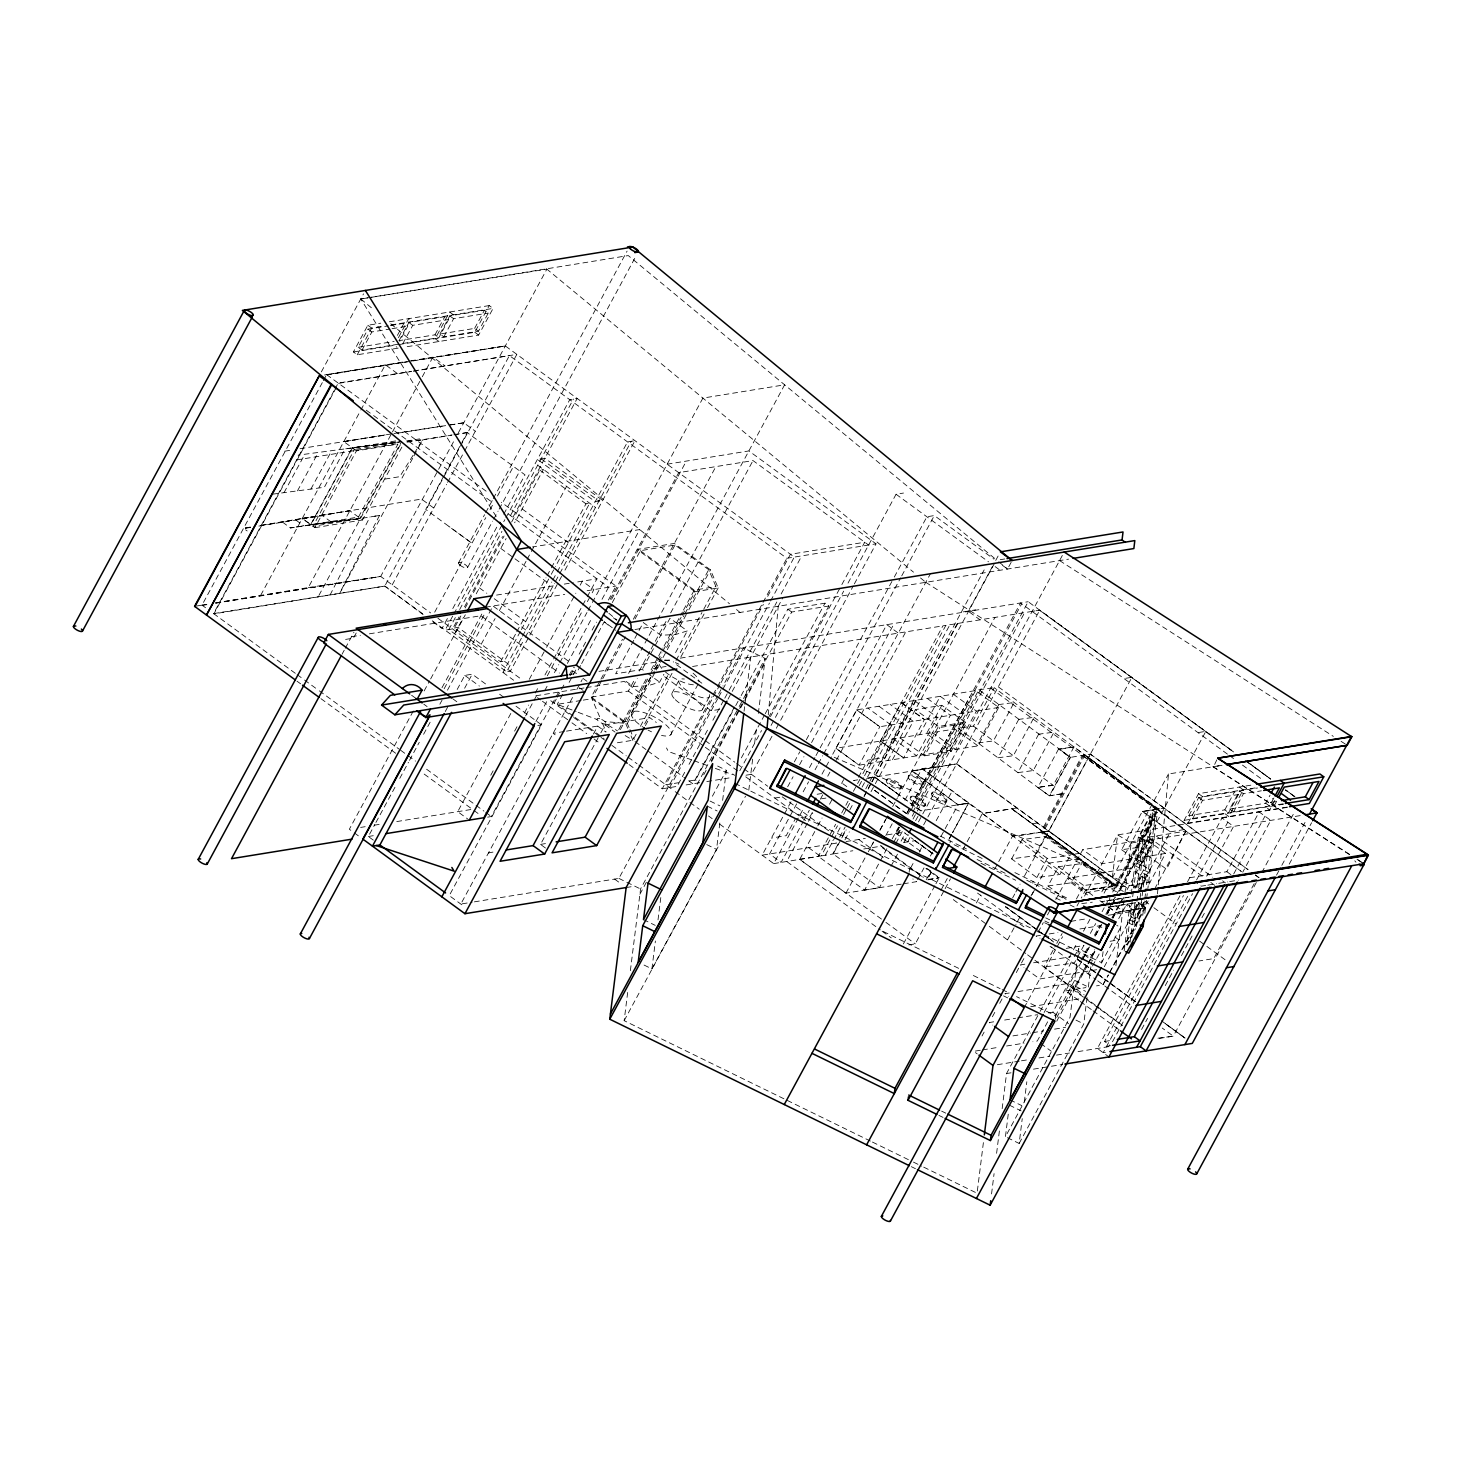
<?xml version="1.0" encoding="UTF-8"?>
<svg xmlns="http://www.w3.org/2000/svg" width="1468" height="1468" viewBox="0 0 1468 1468"><rect width="100%" height="100%" fill="white"/><g stroke="black" fill="none" stroke-linecap="round" stroke-linejoin="round"><path stroke-width="0.75" stroke-dasharray="5 3.75" d="M768.259 714.843L778.242 606.247M1157.463 893.884L1158.087 887.094M1158.289 884.837L1168.491 773.985L1222 765.305M870.377 1141.058L624.157 1020.664L627.827 991.102M630.378 970.642L640.543 888.984L738.074 708.604M644.067 965.063L651.92 968.898L655.389 941.006M658.013 919.885L660.949 896.287M651.92 968.898L716.531 849.385L720.017 821.493M722.641 800.372L726.385 770.333L716.567 765.525M744.056 711.228L744.606 706.714M744.882 704.456L750.79 657.04M748.79 790.169L752.717 758.571M754.68 742.771L756.644 726.954M758.332 713.411L765.177 658.49L743.524 647.902L722.935 685.996M909.114 872.286L909.554 868.781M950.053 842.76L950.273 840.999M977.358 1190.988L983.505 1141.664M991.561 1193.924L994.075 1173.611M996.607 1153.297L999.414 1130.727M1002.167 1108.652L1006.534 1073.53L1039.05 1013.397M1032.83 883.241L1033.05 881.479M1008.241 1114.175L1005.433 1136.746L1070.044 1017.232L1073.989 985.615L1085.751 991.377M1007.397 1137.7L1019.159 1143.462L1022.242 1118.616M1024.297 1102.064L1026.829 1081.751M1055.235 1019.287L1055.675 1015.783L1016.553 996.644M1055.253 1016.205L1074.631 980.349L1077.732 955.521M1078.007 953.264L1078.576 948.75L1092.302 955.466L1091.183 964.494M1019.159 1143.462L1083.769 1023.93L1087.421 994.588M1088.357 987.065L1090.889 966.751M1103.092 951.649L1101.716 962.733L1034.61 929.923M1107.79 913.83L1109.202 902.545M1109.478 900.288L1110.322 893.517M1115.9 965.687L1124.323 897.957M1124.892 893.517L1131.167 843.036L1117.607 834.907L1084.375 896.379M1124.176 950.915L1129.883 905.004M1131.241 894.067L1138.324 837.219L1152.747 810.538L1157.316 812.777L1147.517 891.498M1136.507 926.748L1139.608 901.847L1129.791 919.977L1126.69 944.897L1135.406 928.767M1145.462 893.773L1144.618 900.563L1134.801 918.711L1130.232 916.472L1133.333 891.553L1143.15 873.423L1147.719 875.662L1145.737 891.516M1146.673 844.999L1136.874 863.129L1133.773 888.048L1143.572 869.9L1146.673 844.999L1151.261 847.238L1148.159 872.139L1138.342 890.287M1137.315 859.624L1140.416 834.705L1150.215 816.575L1154.784 818.795L1151.701 843.715L1141.884 861.863L1137.315 859.624L1147.114 841.476L1150.215 816.575M1130.103 942.217L1135.003 902.875M1136.911 887.553L1142.893 839.457L1157.316 812.777M1132.966 933.538L1134.379 922.216L1144.178 904.086L1141.131 902.581M1134.801 918.711L1137.627 896.067M1138.636 888.012L1141.443 865.368L1151.261 847.238M1141.884 861.863L1144.985 836.943L1154.784 818.795M1140.049 898.324L1143.15 873.423M1138.874 922.051L1141.59 900.196M1142.141 895.81L1142.948 889.259M1143.223 887.076L1152.747 810.538M1142.765 915.408L1144.178 904.086M1144.801 913.353L1146.435 900.233M1146.71 898.049L1147.242 893.682M912.876 811.896L978.862 689.758L1070.557 757.36L1084.98 754.992L1185.869 831.108L1166.528 869.221L1137.003 847.642L1121.625 849.715L1142.379 811.29L1164.307 808.171L1248.075 869.662M330.061 594.999L369.973 516.975M952.512 832.741L968.458 803.179L958.072 804.794L911.811 771.049L956.475 763.892L1079.035 853.403L1073.512 854.303L1011.837 808.721L982.386 813.529L963.228 848.999M321.345 371.899L363.532 293.857M196.437 606.045L202.015 605.128L322.318 382.616M323.4 380.616L326.648 374.634L405.719 361.568M398.14 348.136L357.256 354.779L353.403 351.953L367.826 325.272L380.744 323.18M295.307 673.298L213.576 613.587L333.933 390.965M334.998 388.983L338.19 383.075L411.646 371.276M336.392 387.35L213.924 613.844L384.781 586.081L423.188 614.138M397.975 344.264L362.046 350.1L358.192 347.292L368.009 329.144L388.213 325.859M357.256 354.779L371.679 328.098L382.451 326.355M284.04 492.642L304.83 454.254M362.046 350.1L371.863 331.952L389.827 329.052M297.472 490.863L318.262 452.456M282.608 522.204L290.536 528.003L358.486 517.048L397.901 444.162M310.904 489.064L331.695 450.676M397.388 335.401L403.92 323.309L407.774 326.135L400.158 340.246M398.415 337.695L408.71 318.648L412.563 321.455M260.717 595.256L359.788 412.049M360.853 410.067L385.35 364.761L397.626 373.734M399.076 340.649L408.875 322.52L444.804 316.684L448.657 319.492L438.859 337.64L402.929 343.475L399.076 340.649L435.005 334.814L438.859 337.64M258.882 526.058L322.611 515.727L331.199 521.984L290.297 527.819L359.99 518.149L401.59 441.354L298.114 455.135M402.929 343.475L412.728 325.327L448.657 319.492M401.883 447.079L362.486 519.984L349.806 510.717L259.377 525.691L302.261 518.424L310.666 524.571L352.21 447.74L399.755 441.96L345.127 448.878L324.336 487.284L270.607 494.441M433.757 508.038L421.499 499.083L302.261 518.424L314.904 527.673L356.449 450.841L397.534 444.198M435.005 334.814L444.804 316.684M439.96 334.025L449.758 315.877L484.44 310.243L488.294 313.069L478.476 331.199L443.813 336.833L439.96 334.025L474.623 328.392L478.476 331.199M215.576 602.889L308.298 587.567L391.387 433.904L445.685 425.573M392.451 431.941L421.224 378.744M422.289 376.781L432.932 357.073L445.043 365.917M443.813 336.833L453.612 318.684L488.294 313.069M318.923 595.384L402.03 441.684M474.623 328.392L484.44 310.243M398.599 344.631L474.788 332.263L489.229 305.583L493.083 308.39L478.641 335.071L404.599 347.09M339.585 593.567L412.912 457.869M413.994 455.887L422.619 439.923L451.612 435.17M215.906 603.201L380.689 576.447L454.071 440.749M458.383 432.766L546.867 269.121L360.761 299.013M342.044 654.251L344.209 650.251M345.292 648.232L353.971 632.213M356.21 633.02L353.439 638.14L342.264 639.956M443.813 475.962L425.72 509.451L471.944 543.233L448.768 526.278M444.877 473.999L460.842 444.437M461.906 442.474L467.228 432.62L525.03 474.861L503.451 514.773M213.576 613.587L384.781 586.081L509.414 355.586L786.866 558.299L876.029 543.839L854.358 583.915M392.213 584.87L446.547 484.403M447.612 482.421L463.594 452.878M464.659 450.915L516.846 354.375L413.279 371.184M458.475 562.978L484.587 514.681M485.669 512.662L492.202 500.606M493.285 498.588L627.093 251.101M434.693 612.174L485.78 517.635M490.037 509.745L493.23 503.836M497.505 495.964L513.47 466.402M467.631 567.455L492.642 521.177M493.725 519.158L498.092 511.103M499.175 509.102L636.25 255.579M447.391 618.523L441.996 628.506L430.436 620.065M452.786 608.559L496.991 526.737M452.713 616.101L445.116 630.157L452.548 628.965L459.062 616.909M453.814 614.101L504.845 519.69M505.946 517.672L569.749 399.663L577.181 398.452L512.277 518.479M455.337 617.533L448.841 629.552L506.625 671.793L524.149 639.387M459.668 609.514L501.928 531.361M510.607 515.323L573.456 399.057M464.494 606.853L502.515 536.554M520.314 631.552L504.313 661.169L500.588 661.756L454.364 627.974L460.842 615.991M465.173 607.991L504.074 536.022M511.653 522.021L539.747 470.054L543.472 469.448L514.644 522.755M454.621 633.791L463.411 617.514M476.219 593.824L506.111 538.536M413.297 710.989L349.347 829.255L352.65 831.659M424.142 690.951L429.555 680.932M430.638 678.932L465.319 614.78M441.996 687.721L482.77 612.321M444.125 688.786L485.302 612.615M373.294 840.118L368.34 836.485L374.854 824.466M375.936 822.465L395.442 786.389M399.773 778.37L408.434 762.332M409.535 760.332L419.279 742.294M423.61 734.275L430.124 722.238M439.868 704.2L442.033 700.199M447.465 690.18L492.973 605.99L570.648 662.747M481.192 644.269L495.065 618.597M499.34 610.706L526.021 561.363M527.085 559.381L530.297 553.454M531.361 551.491L566.593 486.33M445.244 711.558L448.492 705.539M457.19 689.465L464.787 675.408L472.219 674.197L486.826 684.859M464.622 688.253L472.219 674.197M500.588 661.756L515.727 633.772M516.809 631.772L546.004 577.805M547.069 575.805L550.316 569.804M551.399 567.804L585.989 503.836L589.714 503.23L556.611 564.428M521.397 629.57L550.206 576.263M551.271 574.3L555.546 566.409M521.379 638.25L502.918 672.381L510.35 671.188L528.81 637.039M522.461 636.231L551.784 582.007M552.867 579.988L556.133 573.97M557.216 571.951L627.552 441.886L634.965 440.694L563.565 572.759M525.232 637.387L554.409 583.42M555.491 581.42L558.739 575.419M559.822 573.419L631.258 441.281M529.893 635.02L558.134 582.796M559.216 580.796L562.483 574.759M510.827 713.448L457.722 811.676L467.631 818.905M529.251 679.372L545.49 649.315M546.591 647.315L575.841 593.2M580.172 585.181L582.356 581.163L593.898 589.604L591.732 593.622M490.771 775.214L494.019 769.214M514.607 731.119L517.874 725.119M524.37 713.081L528.7 705.062M535.214 693.043L538.462 687.024M544.958 675.005L552.537 660.967M553.638 658.967L586.136 598.834M587.218 596.834L596.981 578.796L575.566 582.264M525.636 715.889L536.462 695.85M547.307 675.794L557.051 657.756M558.134 655.756L583.071 609.66M587.402 601.641L590.65 595.623M544.683 690.694L547.931 684.675M554.445 672.638L558.776 664.637M559.859 662.619L586.961 612.523M588.044 610.505L591.292 604.504M592.375 602.486L702.897 398.085L784.628 384.818L643.755 645.351M535.93 721.522L546.757 701.484M567.364 663.408L592.283 617.312M602.045 599.274L639.736 529.563L532.389 546.977M487.615 817.144L491.34 816.538L558.537 692.272M579.126 654.178L585.622 642.158M592.118 630.121L596.467 622.12M608.376 600.063L615.973 586.026L501.304 502.258M516.02 706.2L541.582 724.862L449.263 895.608L464.127 906.472M554.078 703.135L556.244 699.153M557.308 697.153L564.868 683.189M569.18 675.207L573.511 667.224M610.193 599.366L678.711 472.641L753.011 460.585L868.597 545.032M570.391 675.537L574.722 667.518M611.569 599.384L686.345 461.08M562.648 694.364L557.253 704.346L573.438 716.182M569.125 682.4L572.355 676.418M573.438 674.418L576.667 668.435M612.284 602.577L640.342 550.683L675.005 545.05L708.714 569.694L715.962 586.594L703.025 610.541M580.557 665.536L576.263 673.482L570.722 669.426M581.64 663.554L604.21 621.808L615.844 630.322M572.52 697.465L460.824 904.049L472.127 902.214M576.832 689.483L582.209 679.537M629.075 727.522L627.35 723.504L591.237 697.116L599.861 681.152M600.944 679.152L622.524 639.241M633.314 619.276L715.87 466.604M601.641 680.767L591.916 698.731L600.577 718.971A5.138 1.67 28.4 0 1 605.917 723.852L617.477 730.88M602.706 678.766L625.368 636.855M635.075 618.89L675.005 545.05M633.772 640.305L615.661 673.794L642.287 669.481L645.755 672.014M634.837 638.341L638.029 632.433M639.094 630.451L643.351 622.579L660.692 635.24L675.445 634.561L687.318 630.928L669.977 618.248L641.516 670.711M593.402 734.055L597.715 726.073L605.972 732.11M628.598 673.408L642.672 647.351M545.472 848.009L540.518 844.394L599.77 734.826M600.834 732.844L605.146 724.88L649.737 717.632L656.343 722.458M591.237 697.116L628.377 691.079L634.892 679.06M639.222 671.041L650.067 651.003M651.15 648.984L666.307 620.927M670.656 612.908L753.011 460.585M626.065 681.391L633.002 686.474L637.259 678.583M618.744 729.798L646.801 677.922M651.113 669.94L657.591 657.958M658.673 655.957L662.986 647.975M664.068 645.993L682.418 612.064M683.482 610.064L694.272 590.118L715.962 586.594M620.395 729.614L649.15 676.418M650.214 674.436L656.618 662.619M657.682 660.655L661.94 652.783M663.004 650.801L681.115 617.312M682.18 615.349L694.97 591.696L718.182 587.934L710.439 569.841L674.326 543.454L637.167 549.472L694.97 591.696M650.452 677.464L625.643 723.357L628.047 728.99M654.765 669.481L662.325 655.499M666.637 647.516L683.904 615.587M684.987 613.587L708.714 569.694M631.937 712.457L654.306 671.078M655.37 669.114L659.646 661.224M627.35 723.504L655.407 671.61M656.269 670.032L661.885 659.646M662.967 657.646L666.197 651.664M667.279 649.663L687.776 611.752M688.859 609.752L710.439 569.841M633.002 686.474L647.755 685.795L659.627 682.143L663.885 674.271M675.592 652.599L687.318 630.928M636.121 734.275L632.891 740.257L615.532 743.065M640.433 726.293L668.49 674.399M676.051 660.435L701.943 612.541M644.672 723.871L674.509 668.711M680.895 656.893L706.457 609.605M707.521 607.642L718.182 587.934M645.425 725.614L649.737 717.632M671.885 693.446L678.803 680.638M670.748 734.752L698.438 683.519M702.658 709.117L709.576 696.309M640.121 772.645L662.233 788.793L712.09 696.603M713.173 694.603L716.421 688.584M717.503 686.584L761.947 604.394M763.03 602.394L786.866 558.299M719.999 684.565L665.811 784.774L678.546 782.719M721.082 682.565L763.36 604.394M767.691 596.375L790.445 554.28L864.744 542.224L840.907 586.319M474.384 901.847L618.89 878.396L717.503 696.015M718.586 693.997L721.852 687.997M669.665 787.6L717.687 698.786M718.769 696.786L769.489 602.999M770.553 600.999L794.298 557.106L505.322 345.953L407.994 361.22M678.179 784.389L684.694 772.351M689.024 764.351L699.851 744.294M700.933 742.294L708.53 728.256M712.861 720.256L723.706 700.199M724.788 698.199L728.036 692.18M729.119 690.18L776.811 601.99M781.141 593.971L801.73 555.895M728.036 699.135L782.884 597.696M734.44 706.989L692.896 783.82L683.868 777.233M689.171 780.994L695.538 779.967L734.642 707.649M735.725 705.631L740.074 697.594M741.156 695.593L787.857 609.22L825.016 603.183L828.87 606.009L769.122 716.476M739.156 706.603L742.404 700.585M743.487 698.584L765.177 658.49M703.741 774.737L706.989 768.718M711.338 760.681L738.496 710.457M739.578 708.457L743.927 700.419M745.01 698.401L791.711 612.028L828.87 606.009M639.883 894.251L646.379 882.231M711.411 761.965L739.597 709.851M740.679 707.851L764.516 663.756M712.384 796.225L726.385 770.333M741.377 757.855L764.186 715.668M765.268 713.668L825.016 603.183M739.799 770.718L761.525 730.55M770.461 716.604L839.824 588.319M771.067 725.431L774.315 719.412M775.398 717.412L843.678 591.145M848.009 583.126L896.067 494.257L903.499 493.046M772.003 736.257L751.396 774.333L745.836 775.232M776.333 728.238L779.581 722.219M780.664 720.219L853.275 585.934M624.157 1020.664L745.524 796.188M794.353 761.892L799.785 751.855M806.299 739.799L893.205 579.053M894.306 577.052L926.895 516.773L934.327 515.562L993.909 559.106M787.655 786.811L793.087 776.755M799.601 764.7L803.95 756.662M811.565 742.606L900.636 577.841M901.737 575.841L934.327 515.562M790.977 801.84L762.149 855.165L836.448 843.109L832.815 840.448M809.474 767.617L814.923 757.543M816.006 755.543L886.764 624.652L898.324 633.112M796.665 803.84L769.581 853.954L781.123 862.395L802.812 822.319M803.161 791.821L808.593 781.783M815.089 769.764L817.254 765.764M818.337 763.745L822.686 755.745M823.768 753.726L894.196 623.46M719.595 824.08L773.691 863.606L803.033 809.363M821.988 774.15L831.42 756.846M832.723 754.258L930.4 573.786M803.895 820.3L809.308 810.281M827.732 776.205L829.897 772.205M836.393 760.185L905.756 631.901M812.373 812.391L810.318 816.19L795.472 818.594L786.224 835.677L771.379 838.081M807.345 823.328L786.701 861.496L880.268 929.868M808.428 821.328L812.777 813.29M820.373 799.216L823.64 793.197L817.125 794.261M901.279 884.158L845.972 893.131L799.711 859.386L816.759 827.842M817.823 825.878L822.08 817.988M829.53 804.207L832.741 798.298M841.604 783.417L843.66 779.636M858.505 777.214L867.735 760.149L882.598 757.727M880.506 741.028L901.26 702.64L924.4 719.504L903.646 757.947L880.525 741.065L903.646 757.947M773.691 863.606L818.282 856.376L835.622 824.3M841.696 813.015L848.064 801.179M853.385 791.325L861.624 776.205M862.89 773.728L942.915 625.863L1039.748 610.156L1234.496 752.478M870.194 763.342L890.966 724.935L867.937 708.108M799.711 859.386L821.236 855.899L837.476 825.823M843.586 814.501L846.779 808.593M847.238 807.785L849.972 802.684M859.165 785.747L863.496 777.728M864.579 775.71L945.851 625.386M825.273 855.238L840.448 827.181M849.77 809.914L853.459 803.124M862.12 787.087L866.45 779.068M867.533 777.067L949.906 624.744M839.696 837.072L845.128 827.034M865.771 788.848L984.184 569.859M881.332 761.543L914.27 700.53L937.391 717.393L916.656 755.836L893.517 738.954M838.118 844.008L832.705 854.027L821.236 855.899M842.449 835.989L845.715 829.971M864.138 795.895L870.634 783.875M871.717 781.875L957.338 623.533M897.48 854.174L879.424 887.7L833.163 853.954L840.742 839.935M841.825 837.916L846.155 829.897M864.01 796.794L871.46 782.995M872.176 781.802L957.797 623.46M992.551 566.281L968.256 611.22L980.055 619.845M995.726 560.427L998.497 555.289M844.962 839.88L849.311 831.842M871.038 791.674L874.286 785.637M875.387 783.637L994.882 562.611M892.471 759.727L913.243 721.32L890.14 704.42M886.47 780.352L887.057 779.288M1002.571 565.437L1007.525 569.052L1012.149 560.501M919.519 734.734L940.254 696.309L963.393 713.173M941.832 705.301L926.565 733.596L951.136 751.506L966.403 723.229L941.832 705.301L915.298 709.613L939.85 727.522L966.403 723.229M897.7 793.931L874.653 777.086L868.285 778.095L956.53 763.929M900.838 788.683A8.331 2.697 28.4 0 0 891.755 780.701A8.331 2.697 28.4 0 0 888.379 784.169A8.331 2.697 28.4 0 0 900.838 788.683L901.425 787.6A8.331 2.697 28.4 0 0 892.342 779.636A8.331 2.697 28.4 0 0 888.947 783.105A8.331 2.697 28.4 0 0 901.425 787.6M908.398 776.407L908.967 775.343M883.277 857.367L870.322 847.917L873.57 841.916M879.901 830.191L885.498 819.86M892.672 806.538L897.425 797.821M897.994 796.684L994.955 617.422M845.972 893.131L867.258 853.752M868.322 851.77L873.644 841.935M880.029 830.117L887.479 816.336M923.152 754.772L938.419 726.476L964.971 722.164L949.704 750.46M900.012 737.909L924.583 755.818L939.85 727.522M944.915 725.431L950.383 715.283L927.262 698.419M885.791 835.622L892.177 823.805M904.949 800.17L921.977 768.645L937.355 766.59L934.107 767.434M910.399 797.693L910.986 796.629M886.856 848.706L864.542 890.122L818.282 856.376M892.195 838.87L898.581 827.034M920.583 851.312L895.92 833.457L899.15 827.438M906.747 813.364L910.013 807.345M911.096 805.326L969.742 696.86M899.37 827.401L895.92 833.457M906.949 813.382L910.215 807.363M911.298 805.363L1020.517 602.944L1227.652 754.277M922.766 784.719A8.331 2.697 28.4 0 0 913.683 776.755A8.331 2.697 28.4 0 0 910.307 780.224A8.331 2.697 28.4 0 0 922.766 784.719L923.335 783.655A8.331 2.697 28.4 0 0 914.252 775.691A8.331 2.697 28.4 0 0 910.876 779.141A8.331 2.697 28.4 0 0 923.335 783.655M899.223 830.282L897.26 834.264M907.885 814.263L911.151 808.244M912.215 806.244L1021.691 603.788M893.682 842.338L901.113 828.539M910.692 810.795L975.596 690.566L998.717 707.448L977.982 745.872L859.074 765.177L835.934 748.295L856.688 709.87L975.596 690.566M895.847 843.403L902.233 831.585M912.215 816.171L1028.169 601.715L1233.762 752.075L1039.509 610.193L1032.096 611.385M901.095 841.109L905.444 833.09M913.023 819.052L916.271 813.052M917.353 811.033L1024.646 612.615M903.884 842.375L908.123 834.466M915.592 820.685L919.885 812.832M924.785 806.024A8.331 2.697 28.4 0 0 915.683 798.041A8.331 2.697 28.4 0 0 912.307 801.51A8.331 2.697 28.4 0 0 924.785 806.024L925.354 804.959A8.331 2.697 28.4 0 0 916.271 796.977A8.331 2.697 28.4 0 0 912.876 800.445A8.331 2.697 28.4 0 0 925.354 804.959M931.721 793.491L932.308 792.426M907.683 841.861L910.912 835.879M918.473 821.915L921.702 815.914M922.785 813.933L1064.19 552.041M1247.91 869.588L1090.375 754.13L1082.246 755.451L1040.702 832.283L1114.652 886.323L1117.221 885.901L1158.766 809.07L1073.97 746.955L1059.547 749.286L1070.557 757.341L1049.785 795.766L1064.043 793.454L1049.363 795.839L1037.821 787.435L958.109 728.165L973.467 726.109L994.221 687.685L1157.757 809.235L1116.249 886.066L1085.549 890.177L1081.255 898.067M923.629 824.906L926.822 818.997M927.886 817.015L1039.748 610.156M946.108 801.822A8.331 2.697 28.4 0 0 937.006 793.839A8.331 2.697 28.4 0 0 933.63 797.308A8.331 2.697 28.4 0 0 946.108 801.822L946.676 800.757A8.331 2.697 28.4 0 0 937.593 792.775A8.331 2.697 28.4 0 0 934.198 796.243A8.331 2.697 28.4 0 0 946.676 800.757M910.674 867.918L913.867 862.01M919.188 852.156L922.381 846.247M936.217 820.63L952.181 791.087M917.647 879.699L924.014 867.882M930.4 856.064L932.529 852.137M941.025 836.375L958.072 804.794L968.568 803.143L952.585 832.723M926.216 879.772L930.84 871.221L927.17 868.542M903.37 943.942L934.877 885.681M935.96 883.681L939.226 877.662L926.381 868.267M940.878 890.36L947.264 878.543M908.802 944.897L915.298 943.851L944.071 890.636M945.135 888.672L950.457 878.818M1016.792 807.951L983.211 813.4L922.95 769.36L912.234 770.737L958.072 804.794L968.807 803.436M1058.593 749.01L1037.839 787.435L1049.363 795.839L1070.117 757.433L1058.593 749.01L1073.97 746.955L1053.217 785.362L1037.839 787.435L1052.134 785.105M976.385 902.967L980.642 895.076M994.478 869.478L997.671 863.551M998.735 861.588L1012.571 835.989L1014.278 835.696M1011.635 858.872L1022.022 839.659L1045.143 836.558L1070.337 855.275L1059.969 874.488L1036.83 877.589L1011.635 858.872L1034.775 855.752L1059.969 874.488M1032.426 823.823L1037.417 822.979M998.442 686.951L1164.307 808.171L1142.379 811.29L1170.4 831.842L1184.933 829.457L1084.815 755.029L1083.494 755.249L1041.95 832.081L1127.02 894.214M1012.571 835.989L1043.308 831.861L1084.98 754.992M1034.775 855.752L1045.143 836.558M1012.608 897.939L1014.737 893.994M1015.819 892.03L1020.076 884.158M1024.334 876.268L1131.92 677.298L1124.029 678.565M1090.357 754.13L1048.831 830.961L1041.95 832.081L1043.271 831.861L1115.9 886.121L1122.763 885.002L956.659 763.819M1036.83 877.589L1047.216 858.376L1070.337 855.275M1030.958 896.049L1033.142 892.012M1007.525 939.905L1016.04 924.161M1017.104 922.179L1020.297 916.271M1032.022 894.599L1035.215 888.691M1036.28 886.727L1049.051 863.092L1079.787 858.964M1066.08 899.37L1048.005 885.938L1058.373 866.726L1081.604 863.606L1106.909 882.415L1100.688 893.939M982.037 1035.968L984.11 1032.132M992.405 1016.755L995.524 1010.993M999.69 1003.323L1002.791 997.561M1016.296 972.587L1019.416 966.825M1021.489 962.971L1024.609 957.209M1038.115 932.253L1043.308 922.638M1047.455 914.949L1050.574 909.187M1055.767 899.59L1082.778 849.642L1146.306 839.347L1165.574 853.422L1147.921 886.066M1048.005 885.938L1071.218 882.818L1081.604 863.606M1076.429 898.985L1083.696 885.534L1106.909 882.415M1087.311 965.705L1074.521 989.34L1044.005 967.008L1055.712 945.337M1056.776 943.374L1062.116 933.52M1076.998 905.939L1080.209 900.031M1024.15 1007.782L1055.29 950.163L1050.042 946.328M1057.382 946.328L1062.575 936.712M1040.133 1011.397L1076.98 943.245M1083.476 931.226L1089.99 919.207M1104.064 893.15L1168.491 773.985M1044.115 1012.498L1073.181 958.714M1074.264 956.714L1078.576 948.75M1114.652 886.323L1156.197 809.492L1158.766 809.07M1083.953 945.245L1074.374 962.99L1044.005 967.008M1090.357 933.409L1095.678 923.556M1102.083 911.738L1104.211 907.793M1105.276 905.829L1108.468 899.902M1112.726 892.03L1157.481 809.272L1083.476 755.249M1047.657 1021.82L1037.27 1041.032L1032.885 1041.73M1048.464 1012.92L1052.85 1012.204L1079.842 962.274M1080.888 960.347L1088.155 946.897M1094.376 935.373L1099.569 925.776L1103.074 928.326M1105.808 914.252L1112.047 902.728M1113.074 900.801L1115.148 896.966L1118.653 899.517M1116.194 895.04L1146.306 839.347M1082.283 959.87L1089.751 946.071M1095.073 936.217L1101.459 924.4M1106.799 914.546L1111.056 906.673M1112.12 904.71L1115.313 898.783M1119.57 890.911L1205.852 731.339L1198.072 732.605M1078.503 1000.203L1065.731 990.882L1089.439 946.952M1095.899 934.969L1101.294 924.987M1107.753 913.004L1110.982 907.022M1112.065 905.022L1115.295 899.04M1119.607 891.039L1148.71 837.127L1185.869 831.108L1240.644 871.074M1056.758 1017.489L1073.989 985.615M1086.081 965.705L1073.145 989.671L1085.935 998.992M1090.394 957.723L1094.706 949.741M1111.955 917.794L1118.414 905.811M1119.497 903.811L1122.726 897.829M1127.039 889.847L1156.142 835.934L1212.733 877.222M1056.758 1021.196L1086.907 965.43M1087.99 963.43L1094.449 951.484M1112.762 917.61L1123.534 897.7M1088.375 963.742L1095.825 949.943M1112.872 918.418L1116.065 912.509L1145.48 907.719L1109.496 972.899M1139.939 888.691L1150.251 869.625L1145.664 867.386M1139.003 891.773L1147.719 875.662M1101.294 963.155L1120.671 927.299L1116.763 925.39M1130.232 916.472L1137.865 902.361M1104.303 966.751L1138.581 903.352M1287.326 807.051L1187.961 823.163L1184.107 820.355L1198.53 793.674L1252.314 784.94M1216.789 759.892L1213.43 767.012M1188.878 815.676L1198.695 797.546L1234.625 791.711L1238.478 794.518L1228.661 812.666L1192.732 818.502L1188.878 815.676L1224.807 809.859L1228.661 812.666M1144.655 901.866L1132.287 924.73L1127.699 922.491M1187.961 823.163L1202.384 796.482L1256.168 787.765M1109.349 972.862L1148.141 900.985M1154.6 889.002L1185.869 831.108M1192.732 818.502L1202.549 800.354L1238.478 794.518M1127.259 945.209L1132.415 935.685M1224.807 809.859L1234.625 791.711M1179.942 895.81L1097.403 1048.464L1108.946 1056.923M1187.539 881.754L1222.018 817.97L1233.579 826.411L1206.659 876.212M1273.894 797.968L1269.545 806.042L1233.615 811.859L1229.762 809.051L1239.579 790.903L1257.525 787.986M1106.633 1046.299L1110.359 1045.693L1104.578 1041.473L1183.483 895.517M1187.704 896.361L1103.165 1052.684L1107.624 1051.969M1196.567 879.956L1227.799 822.19M1233.615 811.859L1243.433 793.729L1261.379 790.812M1112.487 1041.748L1192.548 893.682M1141.572 1029.508L1147.572 1018.333M1165.28 985.597L1173.648 970.128M1181.446 955.631L1192.108 935.978M1201.925 917.702L1205.136 911.867M1189.722 877.736L1226.863 871.698L1259.177 811.951L1270.737 820.392L1242.735 872.176M1229.762 809.051L1265.691 803.216L1270.04 795.161M1283.16 803.822L1274.499 805.235L1270.646 802.409L1272.829 798.39M1233.726 873.937L1264.957 816.171M1274.866 800.372L1269.71 809.896L1265.856 807.088M1274.499 805.235L1276.683 801.198M1254.186 883.699L1213.761 958.586L1198.897 961.008M1256.333 882.488L1173.299 1036.151L1156.087 1038.94M1261.746 872.634L1293.693 813.529M1276.499 875.167L1280.757 867.294M1281.821 865.313L1306.318 820.006M1289.234 864.12L1311.603 822.741M1088.118 973.908L1091.403 967.999M1092.486 966.017L1100.138 952.2M1118.689 918.638L1126.341 904.82M1102.945 984.753L1108.413 974.88L1102.872 984.845L1096.504 985.872M413.003 455.392L399.773 476.678L380.799 479.761M414.196 453.465L422.619 439.923L406.618 441.317M866.799 778.389L874.653 777.086L920.913 810.831L968.495 803.106M202.015 605.128L206.529 604.394L202.015 605.128L205.557 607.734M963.302 611.862L975.67 609.826M1142.911 811.676L1157.426 809.29M453.851 434.803L467.228 432.62M1108.67 907.114L1116.799 905.793M1118.818 905.462L1135.865 902.673L1126.947 904.123L1134.342 909.536M496.184 516.497L360.761 298.977L628.267 255.579L996.992 560.354M389.35 321.786L489.229 305.583M391.057 324.942L493.083 308.39M390.451 325.492L403.92 323.309M392.066 328.685L407.774 326.135M358.192 347.292L394.121 341.457M353.403 351.953L394.286 345.329L396.855 347.2M326.997 374.891L505.322 345.953L319.217 375.845M338.558 383.35L411.04 371.551M284.719 451.19L291.288 450.125M300.041 448.694L391.387 433.904M356.449 450.841L343.842 441.629L387.057 434.601M395.699 440.932L352.448 447.923L310.904 524.737L360.522 518.534L310.666 524.571M395.296 442.841L354.559 449.447L352.448 447.923L354.522 449.41L312.978 526.26L379.515 515.433L339.567 593.421M302.261 518.424L349.843 510.736M250.276 527.471L243.816 528.517L247.156 530.939M667.151 464.2L748.882 450.933L876.029 543.839M314.904 527.673L362.486 519.984M202.364 605.385L206.878 604.651M496.569 595.091L555.253 585.567M564.281 584.099L573.309 582.631M485.541 607.201L564.74 594.338M587.145 590.705L615.973 586.026M351.513 636.727L360.449 635.277M369.367 633.827L480.935 615.734L559.4 673.078M454.364 627.974L458.071 627.386L510.093 665.389M1000.222 559.693L1004.736 558.959M634.928 629.515L1068.576 559.143M569.804 674.528L574.116 673.83M598.999 671.353L655.444 662.196M664.49 660.728L671.261 659.627M680.29 658.159L1028.169 601.715M653.425 668.527L666.087 666.472M692.566 666.49L942.915 625.863M584.044 687.96L535.086 695.905L540.609 699.942M586.283 687.593L624.249 681.427L703.484 739.321M581.089 700.475L557.253 704.346L576.117 711.54M583.255 700.126L591.916 698.731L625.643 723.357L604.944 721.577M537.857 725.467L541.582 724.862M564.281 731.504L553.142 733.321L556.445 735.725M566.501 731.137L597.715 726.073M719.65 709.393L711.209 710.769L662.453 675.133M998.717 707.448L879.809 726.733L856.688 709.87L879.827 726.77L859.074 765.177L835.916 748.258L954.842 729.009L977.982 745.872M360.651 827.42L365.165 826.686M374.193 825.218L380.964 824.117M396.764 821.566L472.347 809.29L422.509 772.865M368.34 836.485L375.074 835.402M662.233 788.793L677.097 786.389M686.125 784.921L699.392 782.774L695.538 779.967M706.824 781.563L732.293 777.434M924.583 755.818L951.136 751.506M774.792 798.06L780.37 797.161M492.973 852.101L488.514 852.835L491.817 855.238M540.518 844.394L547.215 843.311M821.676 798.775L825.933 798.078M846.008 841.549L865.313 838.411M887.149 834.87L903.554 832.209L913.463 839.457M626.157 887.553L634.745 886.158M833.163 853.954L852.835 850.761M863.771 848.981L881.461 846.119M903.737 842.504L915.114 840.669L933.556 854.119L915.114 840.669M1270.646 802.409L1277.142 801.363M1184.107 820.355L1283.472 804.225M1287.179 807.4L1117.607 834.907L1110.891 889.002L1116.763 891.865M1131.167 843.036L1300.905 815.492M928.382 879.405L939.226 877.662M903.462 883.791L916.582 881.662L912.876 878.965M927.721 879.864L938.859 878.048L925.923 868.597M1165.574 853.422L1102.028 863.734L1082.778 849.642M1114.928 885.387L1085.568 890.159L1115.9 886.121L1043.436 831.842M1205.65 885.461L1201.264 886.177L1195.484 881.956M1207.834 885.112L1216.568 883.699M1218.752 883.332L1227.505 881.919M1229.689 881.571L1238.423 880.139M1145.48 907.719L1138.104 902.306L1145.535 907.756L1116.139 912.527L1108.689 907.077L1124.727 904.49M1070.869 921.354L1086.21 918.858M1108.12 915.298L1134.415 911.041L1125.662 904.637M1040.408 935.373L1036.041 936.089L1040.041 938.162M1049.18 933.96L1057.951 932.529M1079.861 928.969L1099.569 925.776M1066.263 948.383L1083.788 945.539M1110.083 941.282L1118.836 939.85L1113.588 936.015M1024.829 964.182L1020.462 964.898L1023.967 967.467M1033.6 962.769L1070.851 956.714M1096.688 969.724L1039.729 978.972L1025.71 968.733M1009.25 992.992L1004.883 993.708L1008.388 996.277M1018.021 991.579L1068.41 983.395L1084.173 994.919M1065.731 990.882L1085.898 987.597M1030.72 1006.718L1081.109 998.552M993.689 1021.82L989.304 1022.517L992.808 1025.086M1004.644 1020.04L1015.599 1018.26M1017.783 1017.893L1037.509 1014.7M1012.938 1035.894L1030.481 1033.05M1032.665 1032.683L1043.62 1030.903M1054.575 1029.141L1065.529 1027.361M980.294 1050.262L973.724 1051.345L977.229 1053.896M982.477 1049.914L997.818 1047.418M1006.589 1046.005L1024.113 1043.161M1104.578 1041.473L1113.056 1040.078M997.359 1064.704L1019.269 1061.144M1021.471 1060.795L1028.04 1059.731M1038.995 1057.951L1049.95 1056.171M1056.52 1055.107L1069.438 1053.015M1078.044 1051.62L1110.505 1046.335M1006.534 1073.53L1011.03 1072.814M1033.472 1069.163L1049.18 1066.612M1051.418 1066.245L1062.649 1064.428M413.884 370.927L509.414 355.586M406.471 441.006L419.683 438.895M296.646 459.906L395.791 443.997M407.04 442.18L452.107 434.95M454.364 434.583L467.87 432.418M374.725 516.204L379.478 515.451M215.576 602.963L380.689 576.447L430.619 612.927M1222.018 765.323L1213.082 766.755L1350.395 855.183M864.487 890.085L879.424 887.7M343.806 441.593L386.818 434.858M398.14 433.078L445.666 425.628M463.778 422.784L447.942 425.28L463.778 422.784L475.302 431.207M308.298 587.567L380.689 576.447M978.862 689.758L994.221 687.685M1081.751 903.609L1092.302 902.196M1157.94 1038.225L1173.299 1036.151L1162.216 1028.04M691.832 759.947L668.307 751.488L666.509 747.946M693.979 760.718L706.805 765.342M715.356 768.406L732.477 774.572M578.209 712.347L597.072 719.54M834.154 757.286L1138.379 888.03M1140.416 834.705L1144.985 836.943M1149.205 838.962L1153.775 841.201L1139.351 867.882L1134.782 865.643M1138.324 837.219L1142.893 839.457M1147.114 841.476L1151.701 843.715M1136.874 863.129L1141.443 865.368M1143.572 869.9L1148.159 872.139M1129.791 919.977L1134.379 922.216M940.181 836.063L966.421 848.908M1014.883 872.598L1069.401 899.26M954.09 844.742L984.367 859.551M1026.774 880.268L1065.144 899.04M977.082 859.514L1007.764 874.506M1055.767 897.994L1061.915 900.985M1070.08 904.985L1074.172 906.985M980.954 863.276L987.083 866.267M989.138 867.276L1015.728 880.268M1045.748 917.885L1049.84 919.885M1044.867 920.986L1048.904 922.968M1044.647 922.748L1048.684 924.73M735.064 783.453L1032.573 928.932M710.072 801.069L719.87 805.859M1074.631 980.349L1086.412 986.111M707.356 806.189L717.155 810.978M1075.934 1020.095L1083.769 1023.93M706.732 844.595L716.531 849.385M883.406 931.556L959.595 968.807M973.321 975.504L1000.075 988.606M1002.149 989.597L1008.314 992.625M1003.543 995.873L1007.654 997.891M618.89 878.396L624.836 881.314M626.818 882.286L640.543 888.984M643.479 919.629L655.26 925.372M1010.021 1099.881L1021.783 1105.624M1009.36 1105.147L1021.122 1110.891M941.63 1111.129L945.759 1113.148M938.914 1115.405L943.043 1117.405M872.432 1142.067L911.408 1161.133M913.463 1162.124L921.684 1166.142M923.721 1167.152L977.082 1193.227M911.353 1166.675L915.426 1168.675M625.184 735.578L632.891 740.257L628.854 730.862M1059.584 560.592L1333.348 736.385M1341.073 741.34L1346.853 745.047M1358.028 860.101L1363.754 863.79M925.794 582.319L1355.037 857.881M1356.964 859.11L1362.708 862.817M953.264 694.199L976.385 711.062L955.65 749.506L932.51 732.624M1148.71 837.127L1203.485 877.093M1210.788 882.433L1218.091 887.755M982.386 813.529L1014.021 836.613L1048.831 830.961L1130.103 890.342M874.579 790.298L906.031 813.254M1005.543 906.637L1046.152 936.254M1048.005 937.593L1053.547 941.649M1077.53 959.136L1095.789 972.532M1087.77 1000.332L1098.725 1008.314M1100.541 1009.654L1122.451 1025.637M1080.338 1001.525L1091.293 1009.525M1093.11 1010.865L1118.671 1029.508M896.067 494.257L988.533 561.822M995.139 566.63L1000.093 570.263M1229.523 755.598L1235.047 759.69M1242.46 765.067L1262.81 779.967M1265.691 803.216L1269.545 806.042M1239.396 787.031L1243.249 789.857L1228.826 816.538L1224.973 813.712M1239.579 790.903L1243.433 793.729M1198.53 793.674L1202.384 796.482M1198.695 797.546L1202.549 800.354M990.772 688.198L1241.653 871.68M1082.246 755.451L1156.197 809.492M1226.863 871.698L1232.643 875.919M453.447 314.831L449.593 312.005L435.17 338.686L439.024 341.512M474.788 332.263L478.641 335.071M449.758 315.877L453.612 318.684M1222.587 880.818L1225.468 882.929M408.875 322.52L412.728 325.327M1121.625 849.715L1149.664 870.194L1170.4 831.842L1142.379 811.29M787.857 609.22L791.711 612.028M901.26 702.64L924.418 719.54M367.826 325.272L371.679 328.098M368.009 329.144L371.863 331.952M541.16 458.823L598.944 501.047M879.093 706.31L902.104 723.118M1144.728 901.022L1152.05 906.362M1153.866 907.701L1175.813 923.739M1199.576 941.098L1205.063 945.098M1206.898 946.438L1225.174 959.797M1117.221 885.901L1011.691 808.74L1116.249 886.066M537.692 465.228L595.476 507.451M539.747 470.054L585.989 503.836M640.342 550.683L694.272 590.118M1092.724 895.443L921.977 768.645M1099.899 900.691L1107.092 905.939M1108.689 907.077L1116.139 912.527M522.113 508.919L568.355 542.72M326.648 374.634L488.367 492.789M874.671 777.049L920.95 810.868M366.211 410.178L371.734 414.215M373.588 415.572L491.743 501.909M508.368 514.039L608.541 587.237M874.579 790.316L906.068 813.327M1083.99 954.585L1092.761 960.99M846.797 786.609L841.201 782.517M613.349 617.771L616.67 620.212M676.638 664.765L703.722 684.565M1044.464 935.263L1053.694 942.034M1077.732 959.595L1107.294 981.23L1077.622 959.613M914.876 840.705L933.373 854.211M1044.335 935.281L1049.895 939.336M977.523 893.094L1023.893 926.859M1051.271 946.97L1095.844 979.486M1097.697 980.826L1132.745 1006.461M500.771 548.408L513.213 557.51M514.993 558.813L547.014 582.19M647.48 673.28L659.627 682.143M882.176 847.586L922.546 877.075M858.762 839.476L870.322 847.917M705.337 740.679L734.826 762.222M736.661 763.562L742.184 767.599M744.037 768.938L767.727 786.261M782.224 796.849L829.365 831.292M628.377 691.079L703.484 745.964M705.319 747.285L738.294 771.379M745.781 776.866L805.62 820.575M479.43 587.897L486.826 593.292M494.221 598.705L525.654 621.68M732.697 773.93L734.624 775.343M1052.85 1012.204L1068.594 1023.728M582.924 678.344L589.567 683.207M808.556 847.623L820.117 856.083M579.475 687.74L583.126 690.419M799.73 859.349L884.286 921.133M885.938 922.399L915.298 943.851M635.094 741.597L645.938 749.524M647.737 750.845L682.051 775.911M605.146 724.88L615.055 732.11M1040.757 1043.583L1051.271 1051.253M882.103 931.207L891.278 937.905M575.236 717.485L604.009 738.514M437.923 618.267L521.067 679.023M550.775 700.731L571.896 716.164M573.713 717.485L599.146 736.074M600.981 737.395L604.614 740.056M611.881 745.359L626.267 755.873M628.065 757.194L637.039 763.764M638.837 765.067L673.372 790.298M675.225 791.656L688.162 801.106M690.015 802.464L699.263 809.217M708.512 815.969L712.2 818.667M295.82 520.039L303.546 525.672M432.326 620.817L513.635 680.234M542.463 701.282L570.098 721.485M571.951 722.825L586.686 733.596M594.063 738.991L599.586 743.028M629.075 764.571L638.286 771.306M499.597 694.199L505.065 698.199M464.787 675.408L479.394 686.07M452.878 698.86L456.842 701.777M411.591 695.245L415.297 697.961M423.793 704.163L427.115 706.603M614.597 879.093L621.203 883.919M297.142 674.656L302.702 678.693M304.555 680.051L317.492 689.52M319.345 690.859L398.874 748.974M400.709 750.313L406.269 754.369M408.122 755.726L415.517 761.121M426.601 769.232L483.945 811.125M485.798 812.483L491.34 816.538M296.958 681.152L300.646 683.849M320.96 698.676L398.507 755.341M473.999 810.501L480.605 815.327M354.302 832.87L359.256 836.485M1249.158 763.213L1269.306 777.985M1285.784 790.078L1294.941 796.775M1255.36 875.02L1258.994 877.699M1255.232 874.965L1258.902 877.644M1097.605 973.871L1108.542 981.89M1110.359 983.23L1135.847 1001.947M1161.335 1020.664L1185.006 1038.041M1115.808 905.939L1123.185 911.353M973.467 726.109L1053.217 785.362M1022.022 839.659L1047.216 858.376M1058.373 866.726L1083.696 885.534M1071.218 882.818L1087.494 894.911M880.47 845.476L923.372 877.35M953.301 899.609L987.469 925.005M989.304 926.363L1025.765 953.466M1027.582 954.824L1033.05 958.879M1034.885 960.237L1082.338 995.506M1084.155 996.864L1095.11 1005.011M1096.926 1006.369L1122.488 1025.361M384.818 586.117L423.096 614.597M998.754 561.804L1007.525 569.052M546.518 268.846L913.5 572.153M920.528 577.97L926.125 582.594M360.779 298.958L373.129 309.197M390.782 323.786L729.468 603.733M736.514 609.55L740.037 612.45M608.835 613.257L616.854 619.881M604.21 621.808L610.615 627.111M629.937 729.541L634.231 739.597M602.522 723.522L605.99 731.615M1355.937 862.138A5.138 1.67 28.4 0 1 1354.836 860.762M1358.34 860.193A5.138 1.67 28.4 0 1 1359.533 860.725M709.448 694.621A17.304 5.615 28.4 0 1 688.749 691.795A17.304 5.615 28.4 0 1 684.382 679.023M646.324 729.119A22.442 7.267 28.4 0 1 633.901 711.393A22.442 7.267 28.4 0 1 665.389 724.385A22.442 7.267 28.4 0 1 661.518 735.395M651.517 731.816A22.442 7.267 28.4 0 1 648.03 730.073M693.336 684.785A22.442 7.267 28.4 0 1 665.004 671.592M661.774 668.399A22.442 7.267 28.4 0 1 659.004 663.041M664.747 659.958A22.442 7.267 28.4 0 1 673.684 662.013M675.39 662.655A22.442 7.267 28.4 0 1 678.858 664.16M693.079 673.17A22.442 7.267 28.4 0 1 699.08 681.721M605.917 723.852A5.138 1.67 28.4 0 1 598.155 720.898A5.138 1.67 28.4 0 1 600.577 718.971M931.244 872.157L928.051 878.084L931.262 872.157M951.447 834.723L948.255 840.632L951.521 834.686M998.79 704.567L978.037 742.991L993.414 740.918L1014.168 702.511L998.79 704.567M1018.737 719.393L997.983 757.8L1013.342 755.726L1034.096 717.32L1018.737 719.393M1038.665 734.202L1017.911 772.608L1033.27 770.553L1054.024 732.147L1038.665 734.202M250.331 527.159L243.56 528.296L250.331 527.177M857.716 779.838L853.605 780.517L857.716 779.838M1130.709 896.911L1101.294 901.719L1130.709 896.911M544.867 458.218L537.435 459.429L595.237 501.652L602.669 500.441L544.867 458.218M1130.727 868.157L1067.199 878.47L1086.448 892.544L1149.995 882.231L1130.727 868.157M1270.719 779.104L1244.864 760.185L1270.682 779.104M1294.758 796.684L1285.509 789.912L1294.739 796.684M1042.61 933.923L1005.653 906.894L1042.5 933.942M1135.003 1001.488L1109.147 982.569L1134.966 1001.506M1184.896 1037.986L1164.583 1023.123L1184.896 1037.986M675.317 699.667A17.304 5.615 28.4 0 0 701.741 710.292A17.304 5.615 28.4 0 0 684.749 693.905A17.304 5.615 28.4 0 0 675.317 699.667M459.668 564.868A5.138 1.67 28.4 0 0 467.411 567.822A5.138 1.67 28.4 0 0 462.071 562.941A5.138 1.67 28.4 0 0 459.668 564.868"/><path stroke-width="1.5" d="M909.316 1165.684L609.77 1019.214L767.012 728.422L768.039 717.118M1125.424 542.389L1122.066 539.93L1123.02 531.966L1000.35 551.858L1012.149 560.501L632.873 247.046L242.385 310.409L607.293 611.972M609.77 1019.214L626.157 887.553L726.954 701.135M642.727 925.702L638.195 962.201L702.805 842.669L707.356 806.189L642.727 925.702L654.489 931.464M648.03 883.13L643.479 919.629L708.108 800.097L712.659 763.617L648.03 883.13L661.756 889.847M743.762 713.485L734.404 788.72L1033.949 935.189M1040.61 920.785L770.058 788.481L770.278 786.72L784.701 760.057L924.014 828.172M776.939 786.444L786.756 768.314L860.376 804.317L850.578 822.447L776.939 786.444L785.875 768.571M770.058 788.481L784.701 760.057M850.578 822.447L859.514 804.574M853.055 827.2L852.835 828.961L867.478 800.519M859.716 826.924L859.936 825.181L933.575 861.184L933.354 862.927L859.716 826.924L869.533 808.795L943.172 844.797L933.354 862.927M957.43 972.789L894.966 1088.32L894.306 1093.587L811.951 1053.327M935.85 867.68L935.63 869.441L949.025 844.669M936.859 1114.395L908.031 1100.303L908.472 1096.78M1022.682 891.315L1016.131 903.407L942.511 867.404L951.447 849.532M984.331 1134.929L992.992 1065.419L1024.15 1007.782L1011.874 998.827M1016.131 903.407L1022.902 889.553M945.098 1118.414L990.386 1140.563L991.047 1135.296L1053.51 1019.765M1043.693 916.894L1025.288 907.885L1027.692 902.104M917.445 1169.666L990.148 1205.21L990.716 1200.696M1043.032 1014.48L1013.948 1068.264L1010.021 1099.881L1053.106 1020.187M1098.926 943.887L1108.946 923.996L1098.926 943.887L1051.877 920.895M1048.684 924.73L1101.184 950.402L1115.827 921.959L1083.531 906.16M1105.294 933.905L1106.395 925.024M1101.184 950.402L1115.827 921.959M1125.699 951.668L1128.745 953.154L1143.168 926.473L1143.994 919.922M73.4 626.469L244.202 310.574M82.557 630.946L252.257 317.051M194.932 606.596L319.217 375.845L194.583 606.339L295.105 679.794M331.126 384.543L206.493 615.037L331.86 384.433M198.198 859.404L318.207 637.442M487.468 608.596L328.337 634.433L323.712 642.966L394.819 694.914M207.337 863.881L326.281 643.92M340.961 656.251L231.504 858.688L351.99 839.145M417.132 699.3L422.068 690.199A15.579 13.579 80.8 0 0 402.416 688.547M467.485 610.78L473.981 598.742L492.037 595.824M300.298 933.997L420.307 712.035M416.71 710.897L425.83 717.558L430.436 709.026M430.032 714.843L362.835 839.109L464.952 913.702L626.157 887.553M309.454 938.474L429.463 716.512M444.162 713.558L372.468 846.137L379.9 844.944L445.611 892.948M379.9 844.944L451.594 712.365M469.283 820.117L524.553 717.889M534.847 723.54L483.908 817.731L386.286 833.585M441.831 896.82L534.15 726.073L503.12 703.411M561.198 675.922L566.116 666.821L576.282 665.169L589.586 674.895L621.368 616.12L626.285 615.312A16.368 14.276 80.8 0 1 631.056 629.882M576.282 665.169L608.064 606.394L612.982 605.587L626.285 615.312L464.952 913.702M506.35 849.935L533.086 845.605L592.338 736.037M544.646 854.046L609.275 734.532L564.685 741.762L500.074 861.276L544.646 854.046L533.086 845.605M556.133 841.861L585.108 837.164L644.342 727.596M596.669 845.605L661.297 726.091L616.707 733.321L552.078 852.835L596.669 845.605L585.108 837.164M610.431 1013.948L735.064 783.453M780.224 788.022L790.004 769.929M795.326 793.784L805.125 775.673M807.363 801.326L818.483 780.793M812.556 804.28L815.804 798.262M817.107 805.253L819.291 801.234M861.037 823.163L868.671 809.051M909.206 832.521L911.316 828.558M784.261 1104.542L908.894 874.047M933.593 850.155L937.832 842.283M933.575 861.184L943.392 843.036M942.511 867.404L952.31 849.275L968.678 857.275M953.65 866.726L961.1 852.926M953.65 872.909L956.842 867.001L945.887 859M984.9 887.204L992.35 873.405M866.615 1144.801L991.249 914.307M908.031 1100.303L972.66 980.771L1001.488 994.864M1018.407 909.921L1026.646 894.673M1025.637 906.417L1029.894 898.544M1025.288 907.885L1030.738 897.81M881.332 1216.44L1048.446 907.389M1054.318 913.169L1058.593 904.343L1367.332 854.248L1217.706 758.185L1351.477 736.477L1309.511 814.098M890.489 1220.917L1057.602 911.867M1067.768 927.115L1077.108 909.83M990.386 1140.563L1055.015 1021.049L1009.727 998.901M976.422 1198.494L1101.055 967.999M990.148 1205.21L1157.261 896.159L1053.951 912.913L617.037 632.414L632.69 629.882M1131.277 947.135L1133.443 943.098M1135.626 939.08L1141.076 928.987M1108.946 1056.923L1200.182 888.177M1125.204 1043.271L1209.54 887.314M1117.313 1039.399L1134.287 1036.647L1215.357 886.709M1271.141 793.142L1274.408 787.087M1136.617 1047.271L1224.404 884.91M1274.995 795.95L1279.344 787.894L1263.636 790.445M1109.863 1051.602L1140.324 1046.666L1228.092 884.323M1276.921 796.555L1284.133 783.215L1280.28 780.407M1278.848 797.161L1284.298 787.087L1318.98 781.453L1309.162 799.601L1285.326 803.473M1237.34 882.158L1146.104 1050.886L1140.324 1046.666M1281.472 800.647L1305.309 796.794L1312.942 782.683M1256.608 784.242L1319.915 773.985L1323.769 776.792L1309.346 803.473L1289.528 806.684M1184.878 1044.592L1275.435 877.13M1347.202 745.304L1226.459 764.589L1347.202 745.304L1351.826 736.734L1064.19 552.041M1282.849 875.937L1192.291 1043.399L1064.887 1064.061M1312.667 820.777L1316.924 812.887L1311.438 808.868L1316.924 812.887L1305.199 814.795M1187.63 1169.299L1351.496 866.248M1053.951 912.913L1363.754 863.79L1368.378 855.22L1217.706 758.185L1351.826 736.734M1196.787 1173.776L1363.9 864.707M676.895 669.041L394.874 714.806L381.57 705.08L390.396 695.337L422.068 690.199M394.874 714.788L403.718 705.044L589.586 674.895M627.46 246.918L629.992 246.496M634.782 252.606L637.699 252.129M249.707 316.097L252.624 315.62M499.799 522.314L516.736 549.509L530.15 547.325M1006.993 558.592L1122.066 539.93M628.377 622.762L1134.819 540.591L1133.865 548.555L1073.071 558.409M381.57 705.08L567.657 674.876M425.83 717.558L584.961 691.74M823.915 785.362L815.235 786.775L853.77 814.923M1260.461 787.068L1323.769 776.792M948.163 868.414L956.842 867.001M1159.518 895.792L1211.375 887.369M1215.871 886.635L1247.451 881.516M1251.947 880.782L1256.461 880.048M1260.975 879.314L1265.489 878.598M1269.985 877.864L1274.499 877.13M1279.013 876.396L1283.527 875.662M1288.023 874.928L1292.537 874.194M1297.051 873.46L1301.565 872.726M1315.089 870.542L1319.604 869.808M1324.099 869.074L1328.613 868.34M1360.249 865.753L1363.166 865.294M1267.967 890.929L1275.38 889.718M1178.639 926.547L1204.127 922.418M1157.298 966.036L1182.768 961.889M1226.422 967.761L1234.313 966.476M1135.938 1005.507L1161.427 1001.378M1112.469 1045.344L1140.067 1040.867L1134.287 1036.647M603.44 614.927L616.744 624.652L621.661 623.863L1058.593 904.343L1368.029 854.963L1363.754 863.79M1058.593 904.343L1368.378 855.22M376.193 845.531L454.089 871.148L451.85 867.46M767.012 728.422L827.86 754.57M1140.122 924.987L1143.168 926.473M784.481 761.8L937.942 836.833M1083.311 907.921L1115.607 923.721M1076.007 909.738L1108.725 925.739M777.159 784.701L850.798 820.704M942.731 865.643L1016.351 901.664M1025.508 906.123L1043.913 915.133M1054.134 920.124L1099.147 942.126M1042.078 939.171L1114.781 974.715M876.579 933.795L958.934 974.073M1013.948 1068.264L1025.71 1074.025M814.667 1049.051L894.966 1088.32M908.692 1095.036L939.575 1110.138M947.814 1114.157L991.047 1135.296M1120.506 1030.83L1131.461 1038.83M1305.309 796.794L1309.162 799.601M1311.383 808.831L1316.924 812.887M1281.307 793.472L1290.555 800.244M1056.868 911.114L1070.869 921.354M319.565 376.102L353.274 400.727M608.064 606.394L621.368 616.12M887.479 816.336L938.584 853.679M862.945 821.621L888.635 840.393M810.63 795.307L839.99 816.759M473.981 598.742L567.015 666.729M476.109 608.725L478.036 610.119M457.998 611.661L459.924 613.074M994.552 1026.371L1008.571 1036.591M606.963 748.405L627.221 763.213M420.839 617.698L422.766 619.111M978.972 1055.18L992.992 1065.419M383.68 623.716L385.607 625.129M451.85 698.126L356.137 628.194L485.541 607.183L521.36 540.958L365.385 290.444M328.337 634.433L409.774 693.924M415.848 698.364L422.123 702.952M302.5 685.189L319.106 697.337M516.754 549.491L602.449 620.358M566.116 666.821L567.254 678.51M428.95 715.338A5.138 1.67 28.4 0 1 427.959 717.1M426.986 716.916A5.138 1.67 28.4 0 1 421.922 714.31A5.138 1.67 28.4 0 1 420.527 711.668M308.941 937.3A5.138 1.67 28.4 0 1 307.307 938.951A5.138 1.67 28.4 0 1 301.234 935.648A5.138 1.67 28.4 0 1 301.784 933.409M1362.708 862.817A5.138 1.67 28.4 0 1 1363.46 865.202A5.138 1.67 28.4 0 1 1359.093 864.23M1057.088 910.692A5.138 1.67 28.4 0 1 1053.198 911.573A5.138 1.67 28.4 0 1 1048.794 906.912A5.138 1.67 28.4 0 1 1056.409 909.958M890.379 1220.385A5.138 1.67 28.4 0 1 884.507 1219.798A5.138 1.67 28.4 0 1 882.837 1215.853M206.841 862.689A5.138 1.67 28.4 0 1 204.859 864.267A5.138 1.67 28.4 0 1 198.694 860.578A5.138 1.67 28.4 0 1 200.676 859M324.887 642.305A5.138 1.67 28.4 0 1 318.703 638.617A5.138 1.67 28.4 0 1 320.685 637.039A5.138 1.67 28.4 0 1 326.85 640.727M1195.594 1171.868A5.138 1.67 28.4 0 1 1194.989 1174.308A5.138 1.67 28.4 0 1 1188.346 1170.712A5.138 1.67 28.4 0 1 1190.108 1168.895M598.026 604.321A17.561 15.322 80.8 0 1 612.982 605.587M81.364 629.038A5.138 1.67 28.4 0 1 80.74 631.479A5.138 1.67 28.4 0 1 74.097 627.882A5.138 1.67 28.4 0 1 75.877 626.065M245.395 312.464A5.138 1.67 28.4 0 0 253.138 315.418A5.138 1.67 28.4 0 0 247.798 310.537A5.138 1.67 28.4 0 0 245.395 312.464M630.469 248.973A5.138 1.67 28.4 0 0 638.213 251.927A5.138 1.67 28.4 0 0 632.873 247.046A5.138 1.67 28.4 0 0 630.469 248.973"/></g></svg>
